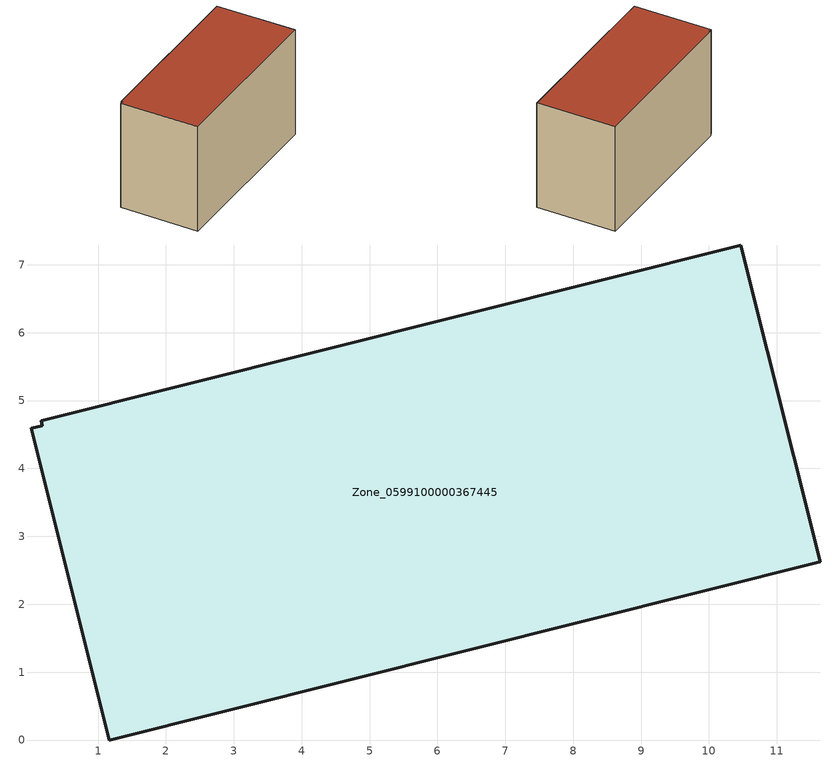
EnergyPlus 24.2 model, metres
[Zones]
Zone_0599100000367445
 floor ground (C_G): 0.02,4.59 0.18,4.63 0.17,4.71 10.47,7.29 11.64,2.63 1.17,0 z0
 wall outside (C_F): 11.64,2.63 10.47,7.29 0.17,4.71 0.18,4.63 0.02,4.59 1.17,0 11.64,2.63 z0:6.74
 roof outside (C_R): 0.18,4.63 0.02,4.59 1.17,0 11.64,2.63 10.47,7.29 0.17,4.71 z6.74
[BUILDING]
Pand.0599100000367445: North Axis=0; Terrain=City; Loads Convergence Tolerance Value=0.04; Temperature Convergence Tolerance Value=0.4; Solar Distribution=FullExterior; Maximum Number of Warmup Days=25; Minimum Number of Warmup Days=1
[Site:Location]
Rotterdam.The.Hague.AP_ZH_NLD Design_Conditions: Latitude=51.96; Longitude=4.45; Time Zone=1; Elevation=-4.5
[SITE:GROUNDTEMPERATURE:BUILDINGSURFACE]
18, 18, 18, 18, 18, 18, 18, 18, 18, 18, 18, 18
[MATERIAL] Thermal Absorptance=0.9; Solar Absorptance=0.7; Visible Absorptance=0.7
Name | Roughness | Thickness | Conductivity | Density | Specific Heat
G.TI.1992-2005 | MediumSmooth | 0.15 | 0.06 | 540 | 1210
F.TI.1992-2005 | Rough | 0.3 | 0.12 | 1920 | 840
R.TI.1992-2005 | MediumRough | 0.2 | 0.08 | 1500 | 1000
[CONSTRUCTION]
C_G: G.TI.1992-2005
C_F: F.TI.1992-2005
C_R: R.TI.1992-2005
[ZONE]
Zone_0599100000367445: Type=1; Multiplier=1; Ceiling Height=Autocalculate; Volume=Autocalculate; Floor Area=autocalculate; Part of Total Floor Area=Yes
[ZONEINFILTRATION:DESIGNFLOWRATE]
Infil_Zone_0599100000367445: Zone or ZoneList or Space or SpaceList=Zone_0599100000367445; Schedule=AlwaysOn; Design Flow Rate Calculation Method=Flow/Area; Flow Rate per Floor Area=0.0015; Constant Term Coefficient=1; Temperature Term Coefficient=0; Velocity Term Coefficient=0; Velocity Squared Term Coefficient=0
[HVACTEMPLATE:ZONE:IDEALLOADSAIRSYSTEM]
Zone_0599100000367445: Maximum Heating Supply Air Temperature=50; Minimum Cooling Supply Air Temperature=13; Maximum Heating Supply Air Humidity Ratio=0.0156; Minimum Cooling Supply Air Humidity Ratio=0.0077; Heating Limit=NoLimit; Cooling Limit=NoLimit; Dehumidification Control Type=ConstantSensibleHeatRatio; Cooling Sensible Heat Ratio=0.7; Dehumidification Setpoint=60; Humidification Control Type=None; Humidification Setpoint=30; Outdoor Air Method=None; Outdoor Air Flow Rate per Person=0.00944; Outdoor Air Flow Rate per Zone Floor Area=0; Outdoor Air Flow Rate per Zone=0; Demand Controlled Ventilation Type=None; Outdoor Air Economizer Type=NoEconomizer; Heat Recovery Type=None; Sensible Heat Recovery Effectiveness=0.7; Latent Heat Recovery Effectiveness=0.65
[ZONECONTROL:THERMOSTAT]
ThermostatControl_Zone_0599100000367445: Zone or ZoneList=Zone_0599100000367445; Control Type Schedule=DualSetpointControlType; Control 1=Thermostat_Zone_0599100000367445; Temperature Difference Between Cutout And Setpoint=0
[THERMOSTATSETPOINT:DUALSETPOINT]
Thermostat_Zone_0599100000367445: Heating Setpoint Temperature Schedule=HeatingSetpoint_Zone_0599100000367445; Cooling Setpoint Temperature Schedule=CoolingSetpoint_Zone_0599100000367445
[SCHEDULE:COMPACT]
HeatingSetpoint_Zone_0599100000367445: Through: 12/31, For: AllDays, Until: 24:00, 21
CoolingSetpoint_Zone_0599100000367445: Through: 12/31, For: AllDays, Until: 24:00, 24
DualSetpointControlType: Through: 12/31, For: AllDays, Until: 24:00, 4
AlwaysOn: Through: 12/31, For: AllDays, Until: 24:00, 1
